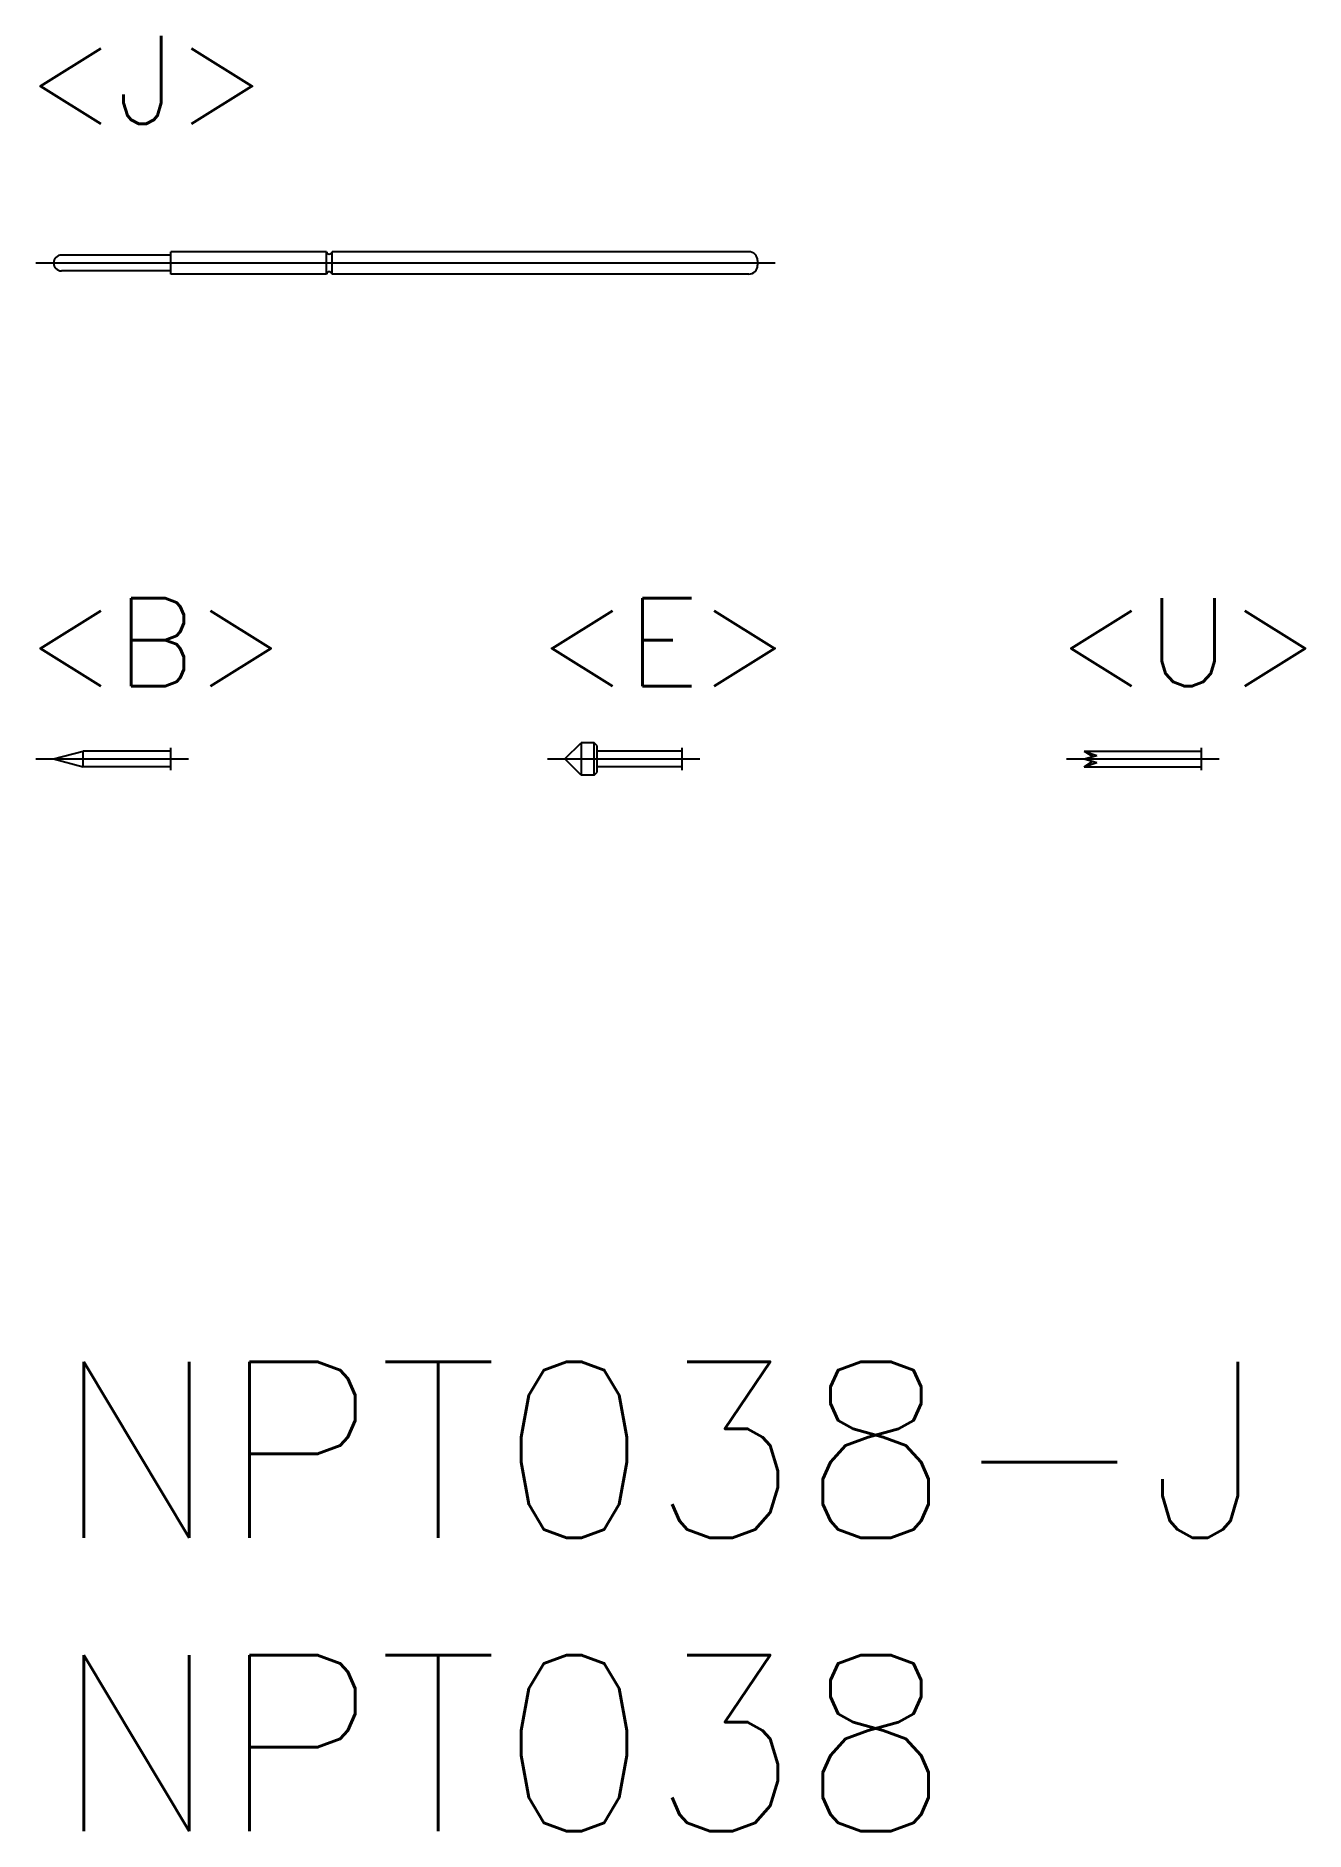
# Model space of a CAD drawing. Extents: x -0.3 to 21.3, y -8 to 22.6.
import ezdxf

# ---------------------------------------------------------------- set-up
doc = ezdxf.new("R2010")
doc.units = 0
doc.header["$LTSCALE"] = 0.5
doc.linetypes.add('CENTER', pattern=[50.8, 31.75, -6.35, 6.35, -6.35])
for name, color, linetype in [('MSM_CENTER', 1, 'CENTER'), ('MSM_CONTINUOUS', 7, 'CONTINUOUS'), ('MSM_PART_NUMBER', 7, 'CONTINUOUS')]:
    doc.layers.add(name, color=color, linetype=linetype)
doc.styles.get("Standard").update_dxf_attribs({"font": 'txt.shx', "height": 1, "bigfont": 'bigfont.shx'})

# ---------------------------------------------------------------- blocks, each defined once
blk = doc.blocks.new('*U16')
at = {"layer": 'MSM_PART_NUMBER'}
blk.add_text('NPT038-J', height=3, dxfattribs=at).set_placement((0, -3))
blk = doc.blocks.new('*U17')
at = {"layer": 'MSM_PART_NUMBER'}
blk.add_text('NPT038', height=3, dxfattribs=at).set_placement((0, -8))

msp = doc.modelspace()

# ---------------------------------------------------------------- linework, layer by layer
at = {"layer": 'MSM_CENTER'}
for p, q in [((-0.3, 18.729), (12.3, 18.729)), ((-0.3, 10.275), (2.3, 10.275)), ((8.417, 10.275), (11.017, 10.275)), ((17.265, 10.275), (19.865, 10.275))]:
    msp.add_line(p, q, dxfattribs=at)
at = {"layer": 'MSM_CONTINUOUS'}
for p, q in [((2, 18.864), (0.135, 18.864)), ((2, 18.539), (2, 18.919)), ((4.65, 18.919), (2, 18.919)), ((4.65, 18.539), (4.65, 18.919)), ((11.85, 18.919), (4.75, 18.919)), ((4.75, 18.539), (4.75, 18.919)), ((12, 18.769), (12, 18.689)), ((2, 18.594), (0.135, 18.594)), ((4.65, 18.539), (2, 18.539)), ((11.85, 18.539), (4.75, 18.539)), ((0, 10.275), (0.504, 10.41)), ((2, 10.41), (0.504, 10.41)), ((0.504, 10.14), (0.504, 10.41)), ((2, 10.085), (2, 10.465)), ((8.717, 10.275), (8.992, 10.55)), ((9.217, 10.55), (8.992, 10.55)), ((8.992, 10.55), (8.992, 10)), ((9.267, 10.5), (9.217, 10.55)), ((9.217, 10), (9.217, 10.55)), ((9.267, 10.05), (9.267, 10.5)), ((10.717, 10.41), (9.267, 10.41)), ((10.717, 10.085), (10.717, 10.465)), ((17.567, 10.41), (19.565, 10.41)), ((17.567, 10.41), (17.716, 10.315)), ((17.567, 10.41), (17.78, 10.333)), ((19.565, 10.085), (19.565, 10.465)), ((0, 10.275), (0.504, 10.14)), ((2, 10.14), (0.504, 10.14)), ((8.992, 10), (8.717, 10.275)), ((10.717, 10.14), (9.267, 10.14)), ((17.565, 10.275), (17.78, 10.333)), ((17.565, 10.275), (17.78, 10.217)), ((17.567, 10.14), (17.716, 10.235)), ((17.567, 10.14), (17.78, 10.217)), ((17.567, 10.14), (19.565, 10.14)), ((9.217, 10), (8.992, 10)), ((9.217, 10), (9.267, 10.05))]:
    msp.add_line(p, q, dxfattribs=at)
for centre, radius, start, end in [((0.135, 18.729), 0.135, 90, 270), ((4.7, 18.931), 0.0512, 192.6804, 347.3196), ((11.85, 18.769), 0.15, 0, 90), ((11.85, 18.689), 0.15, 270, 0), ((4.7, 18.528), 0.0513, 12.6804, 167.3196)]:
    msp.add_arc(centre, radius, start, end, dxfattribs=at)

# ---------------------------------------------------------------- block references
for name in ['*U16', '*U17']:
    msp.add_blockref(name, (0, 0), dxfattribs=at)

# ---------------------------------------------------------------- texts
at = {"layer": 'MSM_PART_NUMBER'}
for s, p in [('<J>', (-0.477, 21.099)), ('<B>', (-0.477, 11.515)), ('<E>', (8.24, 11.515)), ('<U>', (17.088, 11.515))]:
    msp.add_text(s, height=1.5, dxfattribs=at).set_placement(p)

doc.saveas('drawing.dxf')
